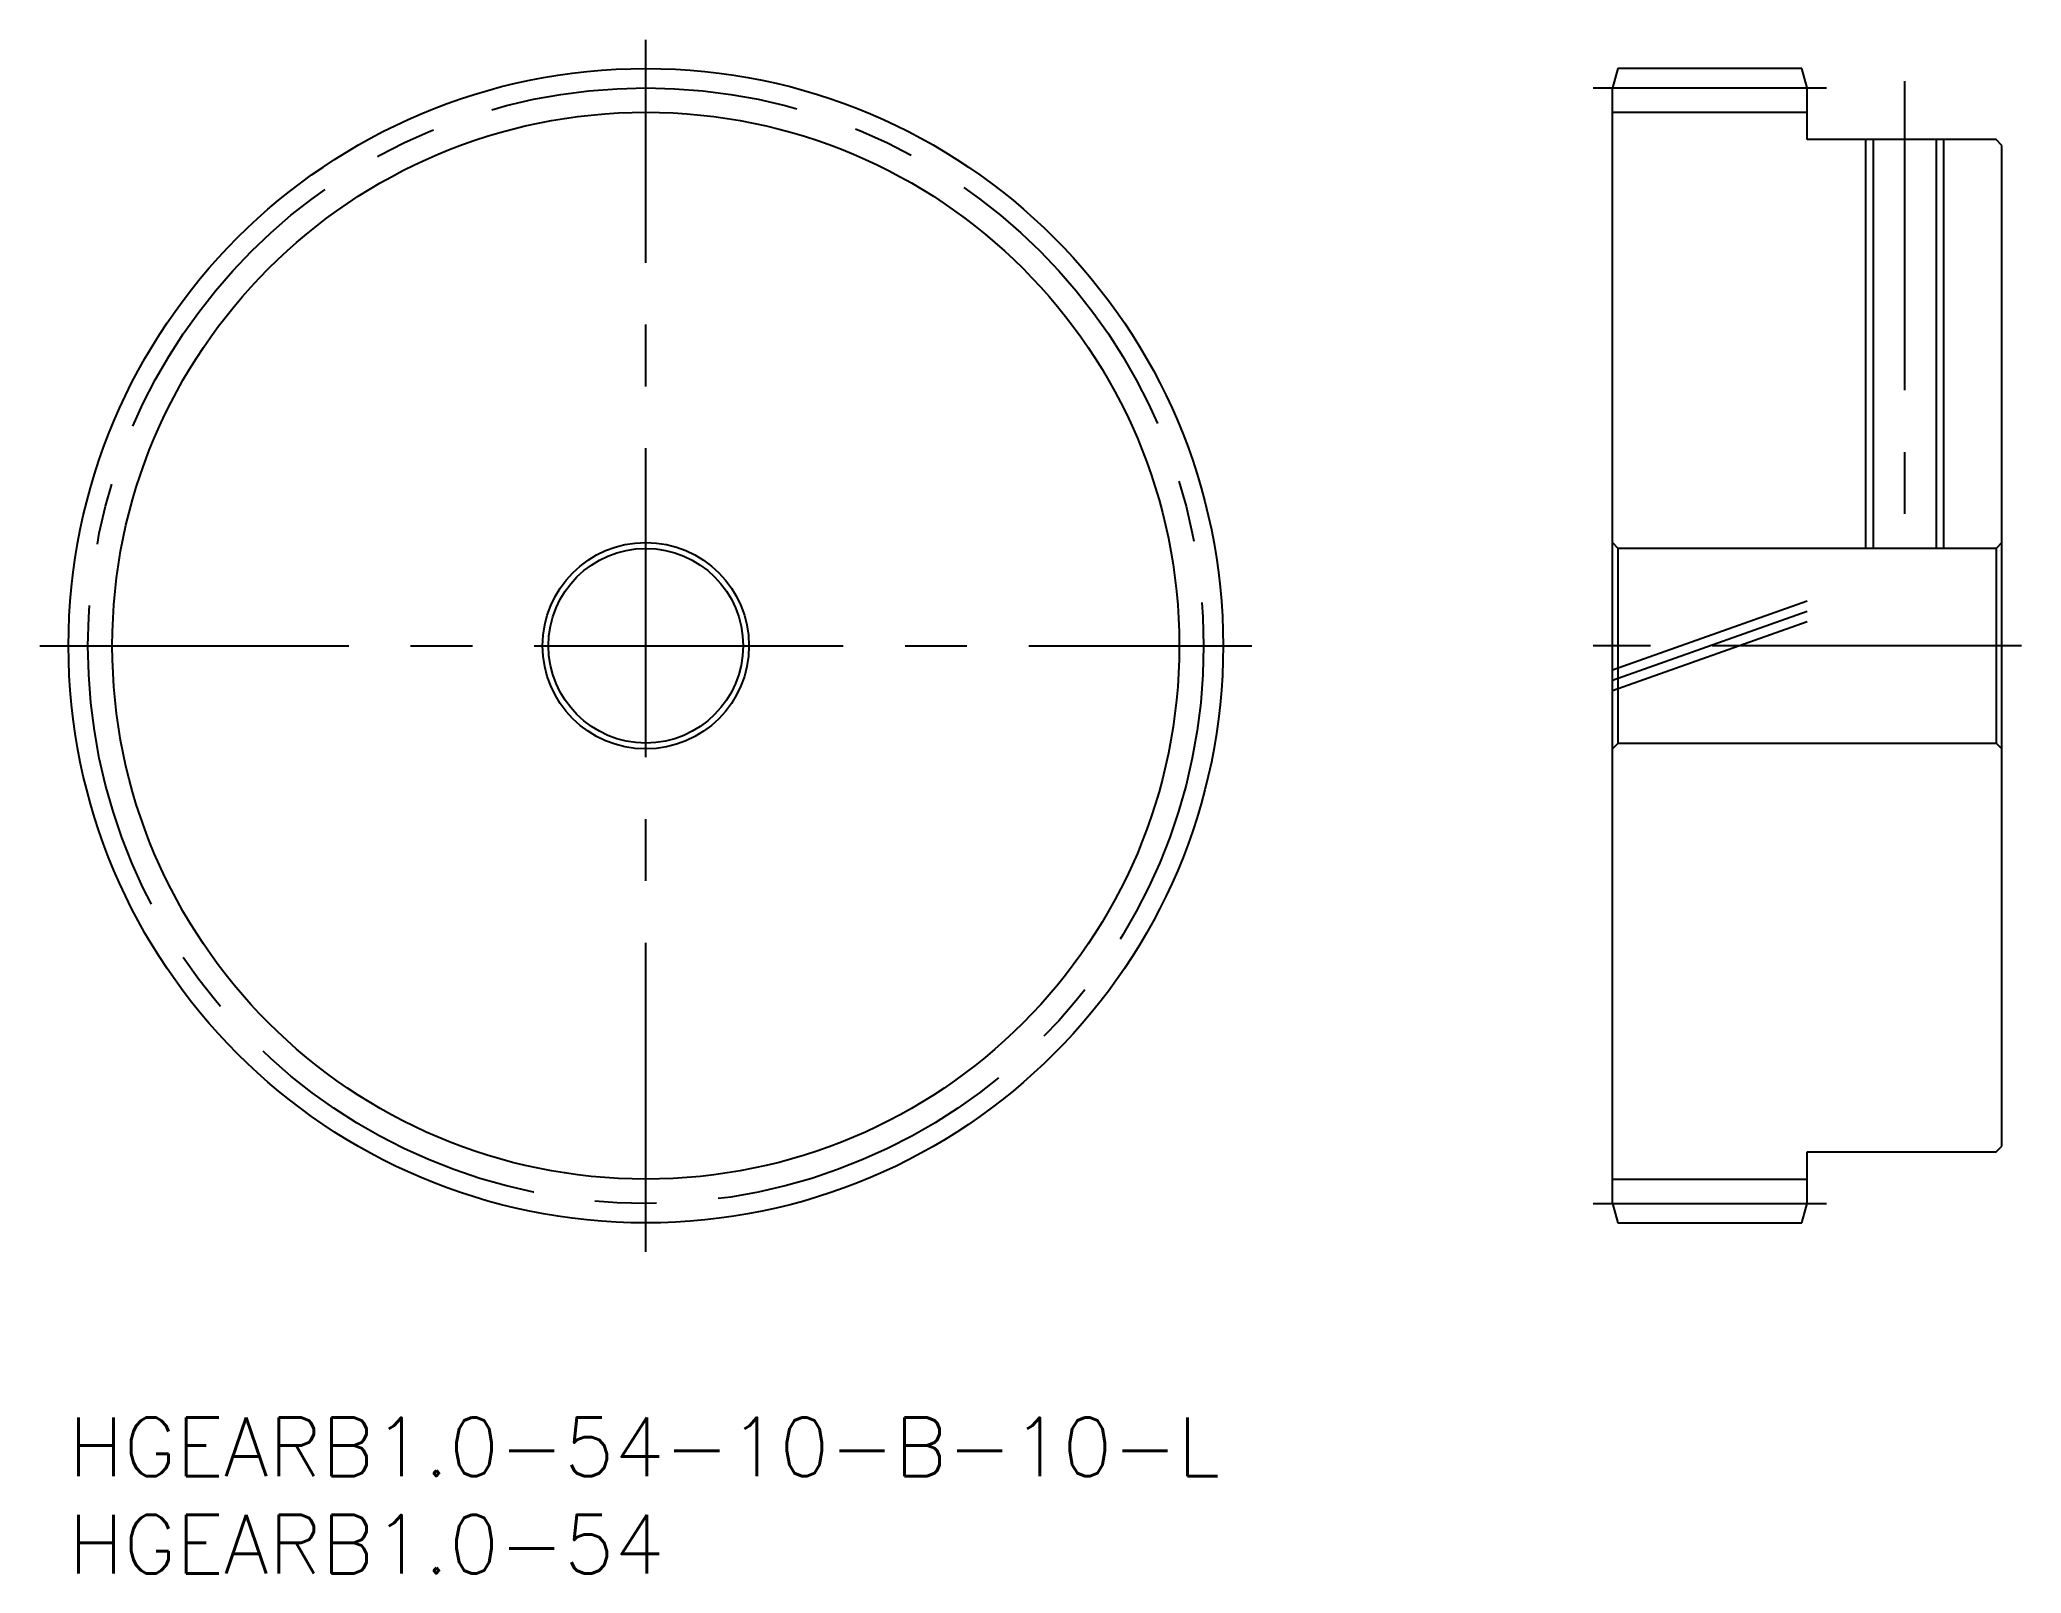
# Model space of a CAD drawing. Extents: x -1 to 100, y -8 to 71.
import ezdxf

# ---------------------------------------------------------------- set-up
doc = ezdxf.new("R2010")
doc.units = 0
doc.header["$LTSCALE"] = 0.5
doc.linetypes.add('CENTER', pattern=[50.8, 31.75, -6.35, 6.35, -6.35])
doc.linetypes.add('PHANTOM', pattern=[63.5, 31.75, -6.35, 6.35, -6.35, 6.35, -6.35])
for name, color, linetype in [('MSM_CENTER', 1, 'CENTER'), ('MSM_CONTINUOUS', 7, 'CONTINUOUS'), ('MSM_IMAGINARY', 6, 'PHANTOM'), ('MSM_NARROW', 5, 'CONTINUOUS'), ('MSM_PART_NUMBER', 7, 'CONTINUOUS')]:
    doc.layers.add(name, color=color, linetype=linetype)
doc.styles.get("Standard").update_dxf_attribs({"font": 'txt.shx', "height": 1, "bigfont": 'bigfont.shx'})

# ---------------------------------------------------------------- blocks, each defined once
blk = doc.blocks.new('*U23')
at = {"layer": 'MSM_PART_NUMBER'}
blk.add_text('HGEARB1.0-54-10-B-10-L', height=3, dxfattribs=at).set_placement((0, -3))
blk = doc.blocks.new('*U24')
at = {"layer": 'MSM_PART_NUMBER'}
blk.add_text('HGEARB1.0-54', height=3, dxfattribs=at).set_placement((0, -8))

msp = doc.modelspace()

# ---------------------------------------------------------------- linework, layer by layer
at = {"layer": 'MSM_CENTER'}
for p, q in [((29.65, 8.52), (29.65, 70.78)), ((78.3, 68.3), (90.3, 68.3)), ((94.3, 68.65), (94.3, 43.65)), ((-1.48, 39.65), (60.78, 39.65)), ((100.3, 39.65), (78.3, 39.65)), ((78.3, 11), (90.3, 11))]:
    msp.add_line(p, q, dxfattribs=at)
msp.add_circle((29.65, 39.65), 28.65, dxfattribs=at)
at = {"layer": 'MSM_CONTINUOUS'}
for p, q in [((79.57, 69.3), (79.3, 68.3)), ((89.03, 69.3), (79.57, 69.3)), ((89.3, 68.3), (89.03, 69.3)), ((79.3, 11), (79.3, 68.3)), ((89.3, 65.65), (89.3, 68.3)), ((79.3, 67.05), (89.3, 67.05)), ((99, 65.65), (89.3, 65.65)), ((92.68, 65.65), (92.68, 44.65)), ((95.92, 65.65), (95.92, 44.65)), ((99.3, 65.35), (99, 65.65)), ((99.3, 13.95), (99.3, 65.35)), ((79.6, 44.65), (79.3, 44.95)), ((99.3, 44.95), (99, 44.65)), ((99, 44.65), (79.6, 44.65)), ((79.6, 34.65), (79.6, 44.65)), ((99, 44.65), (99, 34.65)), ((79.3, 34.35), (79.6, 34.65)), ((79.6, 34.65), (99, 34.65)), ((99, 34.65), (99.3, 34.35)), ((89.3, 13.65), (99, 13.65)), ((89.3, 11), (89.3, 13.65)), ((99, 13.65), (99.3, 13.95)), ((79.3, 12.25), (89.3, 12.25)), ((79.3, 11), (79.57, 10)), ((89.03, 10), (89.3, 11)), ((79.57, 10), (89.03, 10))]:
    msp.add_line(p, q, dxfattribs=at)
for radius in [29.65, 5.3, 5]:
    msp.add_circle((29.65, 39.65), radius, dxfattribs=at)
at = {"layer": 'MSM_IMAGINARY'}
for p, q in [((79.3, 38.41), (89.3, 41.95)), ((79.3, 37.88), (89.3, 41.42)), ((79.3, 37.35), (89.3, 40.89))]:
    msp.add_line(p, q, dxfattribs=at)
at = {"layer": 'MSM_NARROW'}
for p, q in [((92.3, 65.65), (92.3, 44.65)), ((96.3, 65.65), (96.3, 44.65))]:
    msp.add_line(p, q, dxfattribs=at)
msp.add_circle((29.65, 39.65), 27.4, dxfattribs=at)

# ---------------------------------------------------------------- block references
at = {"layer": 'MSM_CONTINUOUS'}
for name in ['*U23', '*U24']:
    msp.add_blockref(name, (0, 0), dxfattribs=at)

doc.saveas('drawing.dxf')
